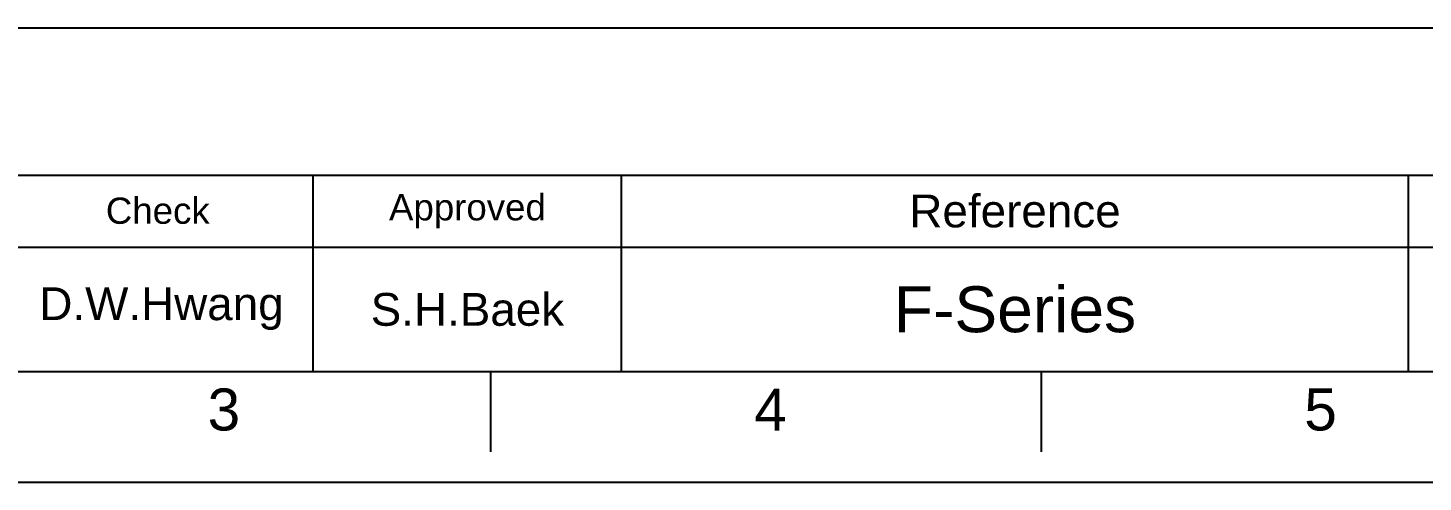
# Model space of a CAD drawing. Header units: millimetres. Extents: x 17655 to 18496, y 1152 to 1747.
# Drawn here: x 17891.2 to 18144.8, y 1152.2 to 1234.7 of the extents above; entities that cross this region are included whole.
import ezdxf

# ---------------------------------------------------------------- set-up
doc = ezdxf.new("R2010")
doc.units = ezdxf.units.MM
doc.layers.add('FORM', color=7, linetype='Continuous')
doc.layers.add('벽', color=2, linetype='Continuous')
doc.layers.add('TEXT', color=2, linetype='Continuous', lineweight=13)
doc.styles.get("Standard").update_dxf_attribs({"font": 'arial.ttf'})

msp = doc.modelspace()

# ---------------------------------------------------------------- linework, layer by layer
at = {"layer": 'FORM'}
for p, q in [((17831.07, 1207.95), (18475.89, 1207.95)), ((17943.11, 1172.19), (17943.11, 1207.95)), ((17999.13, 1172.19), (17999.13, 1207.95)), ((18142.16, 1172.19), (18142.16, 1207.95)), ((18142.16, 1172.19), (18142.16, 1207.95)), ((18142.16, 1172.19), (18142.16, 1207.95)), ((17775.05, 1194.84), (18332.86, 1194.84))]:
    msp.add_line(p, q, dxfattribs=at)
at = {"layer": 'FORM', "color": 7, "linetype": 'Continuous'}
for p, q in [((18475.89, 1172.19), (17674.94, 1172.19)), ((17975.29, 1172.19), (17975.29, 1157.64)), ((18075.41, 1172.19), (18075.41, 1157.64)), ((17654.91, 1152.17), (18495.91, 1152.17))]:
    msp.add_line(p, q, dxfattribs=at)
at = {"layer": 'TEXT'}
msp.add_point((17943.11, 1197.22), dxfattribs=at)
at = {"layer": '벽'}
msp.add_line((17714.64, 1234.69), (18379.35, 1234.69), dxfattribs=at)

# ---------------------------------------------------------------- texts
at = {"layer": 'FORM', "char_height": 7.63, "attachment_point": 5}
for s, insert in [('3', (17926.86, 1165.31)), ('4', (18026.2, 1165.31)), ('5', (18126.17, 1165.31))]:
    msp.add_mtext_dynamic_manual_height_columns(s, width=50.0595, gutter_width=12.51, heights=[0], dxfattribs=dict(at, insert=insert))
at = {"layer": 'TEXT', "attachment_point": 5}
for s, width, insert, char_height in [('Approved', 56.019, (17971.12, 1201.39), 4.768), ('Reference', 143.0272, (18070.64, 1201.39), 5.959), ('Check', 56.019, (17914.84, 1201.45), 4.768), ('D.W.Hwang', 56.019, (17915.52, 1183.68), 5.959), ('S.H.Baek', 56.019, (17971.12, 1183.51), 5.959), ('F-Series', 143.0272, (18070.64, 1183.51), 8.343)]:
    msp.add_mtext_dynamic_manual_height_columns(s, width=width, gutter_width=29.8, heights=[0], dxfattribs=dict(at, insert=insert, char_height=char_height))

doc.saveas('drawing.dxf')
